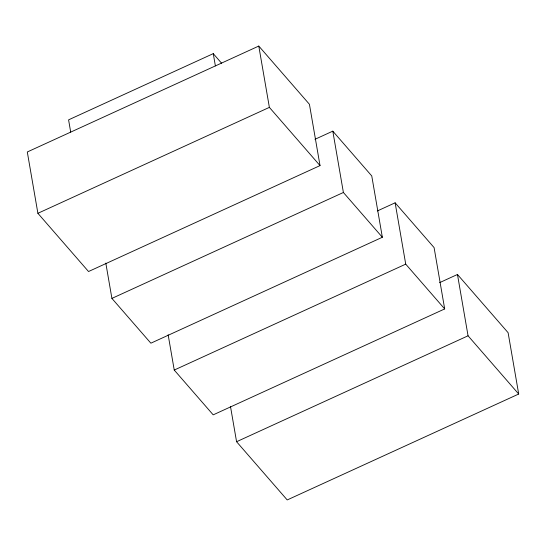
<?xml version="1.0" encoding="UTF-8"?>
<svg xmlns="http://www.w3.org/2000/svg" width="546" height="546" viewBox="0 0 546 546"><rect width="100%" height="100%" fill="white"/><g stroke="black" fill="none" stroke-linecap="round" stroke-linejoin="round"><path stroke-width="0.82" d="M221.649 63.288L213.261 53.644L68.584 119.847L70.7 132.112M258.784 46.055L27.3 151.972L37.892 213.302L88.534 271.526L320.024 165.602L309.425 104.279L258.784 46.055L269.376 107.378L320.024 165.602M37.892 213.302L269.376 107.378M314.974 139.305L332.801 131.149L371.758 175.942L382.35 237.264L150.867 343.188L111.91 298.403L105.815 263.117M111.91 298.403L343.393 192.479L382.35 237.264M377.306 210.968L395.133 202.812L434.09 247.597L444.683 308.927L213.199 414.851L174.242 370.058L168.148 334.78M174.242 370.058L405.726 264.141L444.683 308.927M439.639 282.63L457.466 274.474L508.108 332.698L518.7 394.028L287.216 499.945L236.575 441.721L230.48 406.436M236.575 441.721L468.058 335.804L518.7 394.028M457.466 274.474L468.058 335.804M395.133 202.812L405.726 264.141M332.801 131.149L343.393 192.479M213.261 53.644L215.383 65.916"/></g></svg>
